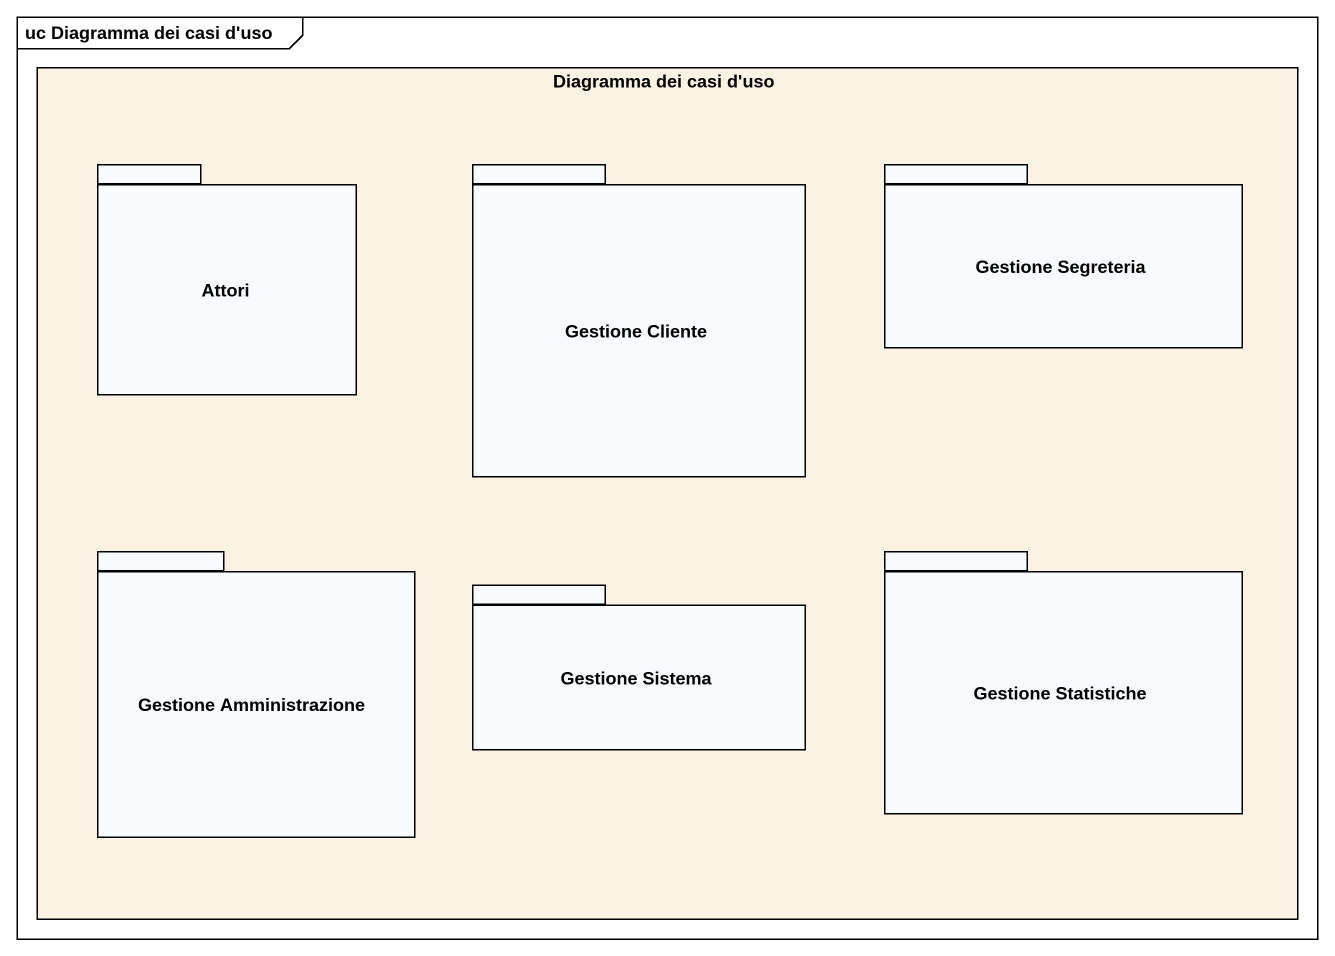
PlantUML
@startuml
mainframe uc Diagramma dei casi d'uso
rectangle "Diagramma dei casi d'uso" as Diagramma_dei_casi_d_uso #FCF2E3 {
  package Attori {
  }
  package "Gestione Cliente" as Gestione_Cliente {
  }
  package "Gestione Segreteria" as Gestione_Segreteria {
  }
  package "Gestione Amministrazione" as Gestione_Amministrazione {
  }
  package "Gestione Sistema" as Gestione_Sistema {
  }
  package "Gestione Statistiche" as Gestione_Statistiche {
  }
}
@enduml
